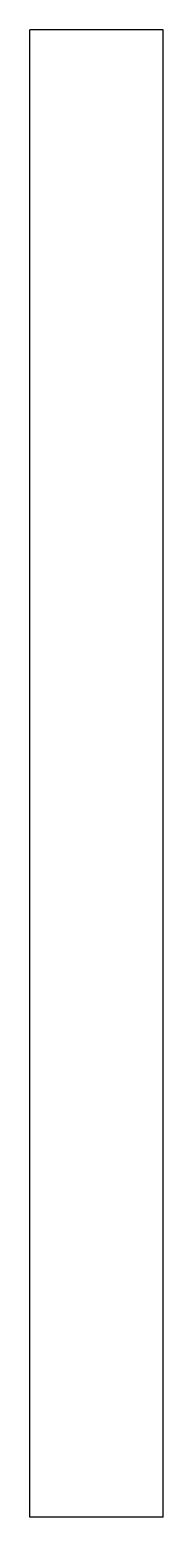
# Model space of a CAD drawing. Extents: x -20 to 0, y -112 to 112.
import ezdxf

# ---------------------------------------------------------------- set-up
doc = ezdxf.new("R2010")
doc.units = 0
doc.layers.add('Shape2DView001', color=7, linetype='CONTINUOUS')

msp = doc.modelspace()

# ---------------------------------------------------------------- linework, layer by layer
at = {"layer": 'Shape2DView001'}
for p, q in [((0, 111.5), (-20, 111.5)), ((-20, -111.5), (-20, 111.5)), ((0, -111.5), (0, 111.5)), ((0, -111.5), (-20, -111.5))]:
    msp.add_line(p, q, dxfattribs=at)

doc.saveas('drawing.dxf')
